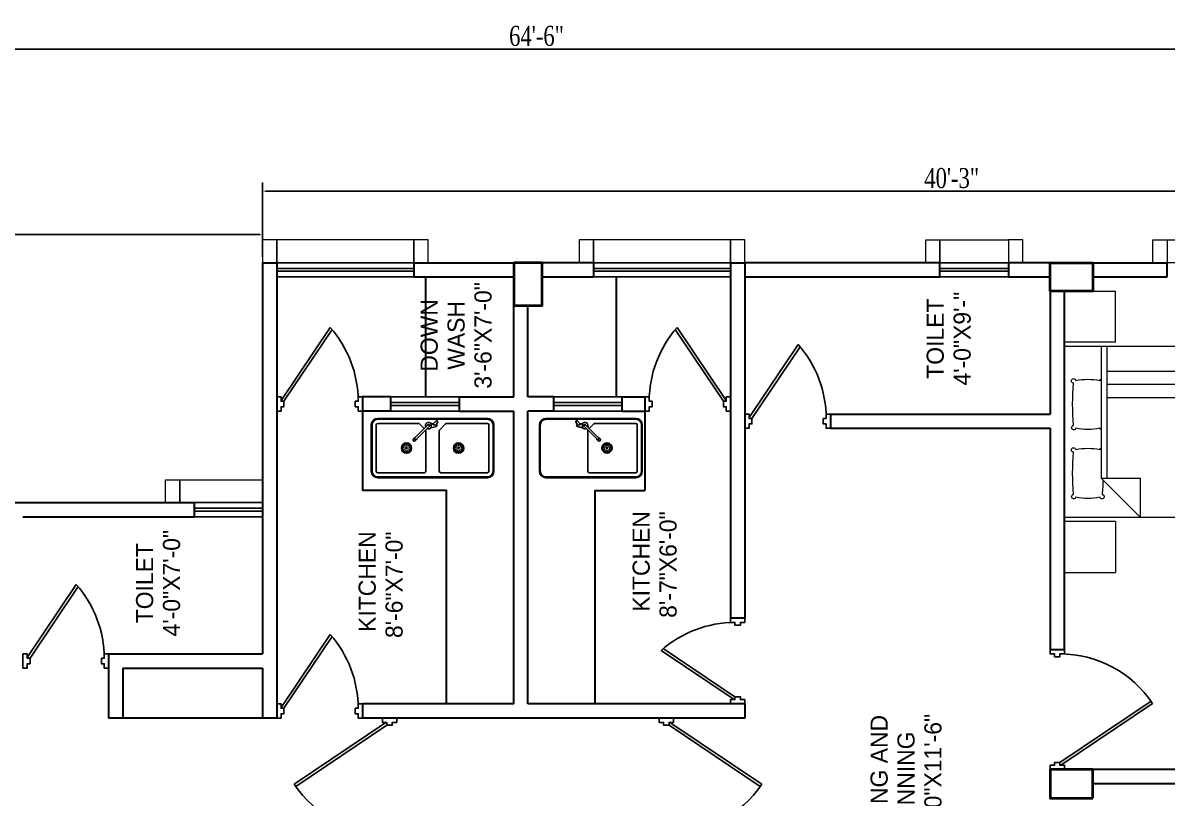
# Model space of a CAD drawing. Header units: inches. Extents: x -54558 to 35158, y -4190 to 41945.
# Drawn here: x -52149.4 to -51748.4, y 737.4 to 1008.9 of the extents above; entities that cross this region are included whole.
import ezdxf

# ---------------------------------------------------------------- set-up
doc = ezdxf.new("R2010")
doc.units = ezdxf.units.IN
doc.header["$MEASUREMENT"] = 0
doc.layers.get('0').update_dxf_attribs({"true_color": 0xe4c8de})
doc.layers.add('A-ANNO-TEXT', color=7, linetype='Continuous')
doc.layers.add('door', color=34, linetype='Continuous')
for name, color, linetype, lineweight in [('A_WALL', 7, 'Continuous', 30), ('colum', 241, 'Continuous', 40), ('railing', 6, 'Continuous', 5), ('sanshade', 252, 'Continuous', 5), ('Wall-02', 7, 'Continuous', 30), ('windo', 140, 'Continuous', 25)]:
    doc.layers.add(name, color=color, linetype=linetype, lineweight=lineweight)
doc.layers.add('illustr-FURNITURE', color=7, linetype='Continuous', lineweight=0, true_color=0x000000)
doc.styles.add('LOGO', font='times.ttf', dxfattribs={"width": 0.75, "height": 7})
doc.styles.get("Standard").update_dxf_attribs({"font": 'ARIALN.TTF'})
doc.dimstyles.new('STANDARD$0', dxfattribs={"dimtxt": 2, "dimasz": 1, "dimexe": 3, "dimexo": 2, "dimgap": 1, "dimtad": 1, "dimtih": 1, "dimtoh": 1, "dimzin": 3, "dimdsep": 46, "dimlunit": 4, "dimtxsty": 'LOGO', "dimcen": 0.09, "dimdle": 6, "dimclrd": 256, "dimclre": 256, "dimclrt": 7, "dimadec": 0, "dimazin": 1, "dimtm": 1e-09, "dimtfac": 1, "dimtofl": 0, "dimtmove": 0, "dimatfit": 2, "dimfxl": 1, "dimtolj": 1, "dimtzin": 0, "dimlwd": -1, "dimlwe": -1, "dimarcsym": 0})

# ---------------------------------------------------------------- blocks, each defined once
blk = doc.blocks.new('tyer')
at = {"layer": 'sanshade'}
for points in [[(-25800.79, -9018.32), (-25792.79, -9018.32), (-25792.79, -9023.32), (-25800.79, -9023.32)], [(-25800.79, -9018.32), (-25792.79, -9018.32), (-25792.79, -9100.32), (-25800.79, -9100.32)], [(-25800.79, -9095.32), (-25792.79, -9095.32), (-25792.79, -9100.32), (-25800.79, -9100.32)]]:
    blk.add_lwpolyline(points, close=True, dxfattribs=at)
blk = doc.blocks.new('tw4')
at = {"layer": 'sanshade'}
for points in [[(-25480.79, -8923.32), (-25472.79, -8923.32), (-25472.79, -8928.32), (-25480.79, -8928.32)], [(-25480.79, -8928.32), (-25472.79, -8928.32), (-25472.79, -8952.32), (-25480.79, -8952.32)], [(-25480.79, -8957.32), (-25472.79, -8957.32), (-25472.79, -8952.32), (-25480.79, -8952.32)]]:
    blk.add_lwpolyline(points, close=True, dxfattribs=at)
blk = doc.blocks.new('*D602')
for p, q in [((-52065.35, 926.89), (-52065.35, 952.91)), ((-51582.35, 779.39), (-51582.35, 952.91)), ((-52064.35, 949.91), (-51583.35, 949.91))]:
    blk.add_line(p, q)
for points in [[(-52064.35, 950.07), (-52064.35, 949.74), (-52065.35, 949.91)], [(-51583.35, 950.07), (-51583.35, 949.74), (-51582.35, 949.91)]]:
    blk.add_solid(points)
at = {"color": 7, "insert": (-51823.85, 954.47), "char_height": 7, "attachment_point": 5, "style": 'LOGO'}
blk.add_mtext('\\A1;40\'-3"', dxfattribs=at)
blk = doc.blocks.new('*D577')
for p, q in [((-52356.35, 842.89), (-52356.35, 937.74)), ((-52066.35, 934.74), (-52355.35, 934.74)), ((-52065.35, 926.89), (-52065.35, 937.74))]:
    blk.add_line(p, q)
for points in [[(-52355.35, 934.91), (-52355.35, 934.58), (-52356.35, 934.74)], [(-52066.35, 934.91), (-52066.35, 934.58), (-52065.35, 934.74)]]:
    blk.add_solid(points)
at = {"color": 7, "insert": (-52210.85, 939.3), "char_height": 7, "attachment_point": 5, "style": 'LOGO'}
blk.add_mtext('\\A1;24\'-3"', dxfattribs=at)
blk = doc.blocks.new('ee')
at = {"layer": 'sanshade'}
for points in [[(-25480.79, -8822.32), (-25472.79, -8822.32), (-25472.79, -8817.32), (-25480.79, -8817.32)], [(-25472.79, -8822.32), (-25480.79, -8822.32), (-25480.79, -8870.32), (-25472.79, -8870.32)], [(-25480.79, -8875.32), (-25472.79, -8875.32), (-25472.79, -8870.32), (-25480.79, -8870.32)]]:
    blk.add_lwpolyline(points, close=True, dxfattribs=at)
blk = doc.blocks.new('ddf')
at = {"layer": 'sanshade'}
for points in [[(-25516.79, -8672.32), (-25508.79, -8672.32), (-25508.79, -8677.32), (-25516.79, -8677.32)], [(-25516.79, -8677.32), (-25508.79, -8677.32), (-25508.79, -8706.32), (-25516.79, -8706.32)]]:
    blk.add_lwpolyline(points, close=True, dxfattribs=at)
blk = doc.blocks.new('*D578')
for p, q in [((-52356.35, 842.89), (-52356.35, 1002.7)), ((-51582.35, 842.89), (-51582.35, 1002.7)), ((-52355.35, 999.7), (-51583.35, 999.7))]:
    blk.add_line(p, q)
for points in [[(-52355.35, 999.86), (-52355.35, 999.53), (-52356.35, 999.7)], [(-51583.35, 999.86), (-51583.35, 999.53), (-51582.35, 999.7)]]:
    blk.add_solid(points)
at = {"color": 7, "insert": (-51969.35, 1004.26), "char_height": 7, "attachment_point": 5, "style": 'LOGO'}
blk.add_mtext('\\A1;64\'-6"', dxfattribs=at)
blk = doc.blocks.new('jj')
at = {"layer": 'door'}
for p, q in [((11000.83, 10306.39), (11025.92, 10323.24)), ((11001.13, 10305.39), (11026.7, 10322.56))]:
    blk.add_line(p, q, dxfattribs=at)
for points in [[(11000.83, 10331.39), (11000.83, 10332.39), (11002.37, 10332.39), (11002.37, 10333.89), (10997.37, 10333.89), (10997.37, 10332.39), (10998.91, 10332.39), (10998.91, 10331.39)], [(11000.83, 10306.39), (11000.83, 10305.39), (11002.37, 10305.39), (11002.37, 10303.89), (10997.37, 10303.89), (10997.37, 10305.39), (10998.91, 10305.39), (10998.91, 10306.39)]]:
    blk.add_lwpolyline(points, close=True, dxfattribs=at)
blk.add_arc((11000.83, 10293.39), 39, 48.4266, 90, dxfattribs=at)
blk = doc.blocks.new('A$C41DC471C')
at = {"ltscale": 1000}
for p, q in [((45, 410, -685.7), (805, 410, -685.7)), ((45, 404, -685.7), (805, 404, -685.7)), ((0, 45, -685.7), (0, 365, -685.7)), ((6, 45, -685.7), (6, 365, -685.7)), ((35, 45, -685.7), (35, 365, -685.7)), ((45, 375, -685.7), (327.8, 375, -685.7)), ((392.8, 365.7, -685.7), (303.3, 276.2, -685.7)), ((402.7, 355.8, -685.7), (313.2, 266.3, -685.7)), ((334.8, 372.1, -685.7), (367, 339.9, -685.7)), ((378.3, 45, -685.7), (378.3, 324.5, -685.7)), ((414.3, 373.3, -685.7), (414.3, 348.1, -685.7)), ((429.6, 372.9, -685.7), (451.2, 395.6, -685.7)), ((429.6, 366.6, -685.7), (429.6, 372.9, -685.7)), ((461.4, 387.9, -685.7), (449.6, 363.8, -685.7)), ((451.2, 395.6, -685.7), (460.9, 390.1, -685.7)), ((461.4, 387.9, -685.7), (460.9, 390.1, -685.7)), ((471.7, 45, -685.7), (471.7, 324.5, -685.7)), ((515.2, 372.1, -685.7), (474.7, 331.6, -685.7)), ((805, 375, -685.7), (522.2, 375, -685.7)), ((815, 45, -685.7), (815, 365, -685.7)), ((844, 365, -685.7), (844, 45, -685.7)), ((850, 365, -685.7), (850, 45, -685.7)), ((301.9, 277.6, -685.7), (292.3, 268.1, -685.7)), ((314.6, 264.9, -685.7), (305.1, 255.3, -685.7)), ((368.3, 35, -685.7), (45, 35, -685.7)), ((805, 6, -685.7), (45, 6, -685.7)), ((481.7, 35, -685.7), (805, 35, -685.7)), ((805, 0, -685.7), (45, 0, -685.7))]:
    blk.add_line(p, q, dxfattribs=at)
for centre, radius in [((244.5, 205.4, -685.7), 35.6), ((605.5, 205.4, -685.7), 35.6), ((244.5, 205.4, -685.7), 29.6), ((244.5, 205.4, -685.7), 5.56), ((605.5, 205.4, -685.7), 29.6), ((605.5, 205.4, -685.7), 5.56)]:
    blk.add_circle(centre, radius, dxfattribs=at)
for centre, radius, start, end in [((45, 365, -685.7), 45, 90, 180), ((45, 365, -685.7), 39, 90, 180), ((805, 365, -685.7), 45, 0, 90), ((805, 365, -685.7), 39, 0, 90), ((45, 365, -685.7), 10, 90, 180), ((327.8, 365, -685.7), 10, 45, 90), ((397.7, 360.7, -685.7), 22, 35.25939, 206.447), ((368.3, 324.5, -685.7), 10, 0, 32.13654), ((397.7, 360.7, -685.7), 22, 243.553, 324.74061), ((397.7, 360.7, -685.7), 7, 315, 135), ((416.6, 271.7, -685.7), 101.7, 82.63508, 91.26584), ((416.6, 449.7, -685.7), 101.7, 268.73416, 290.37361), ((425.6, 265, -685.7), 101.7, 76.36648, 87.77678), ((416.6, 271.7, -685.7), 101.7, 69.50827, 70.00031), ((431.2, 361, -685.7), 21.8, 342.28989, 15.92547), ((416.6, 271.7, -685.7), 98.7, 66.46601, 68.42411), ((416.6, 449.7, -685.7), 98.7, 291.52666, 293.51121), ((431.2, 361, -685.7), 24.8, 355.83882, 2.78995), ((481.7, 324.5, -685.7), 10, 135, 180), ((522.2, 365, -685.7), 10, 90, 135), ((805, 365, -685.7), 10, 0, 90), ((298.7, 261.7, -685.7), 9, 135, 315), ((309.5, 272.5, -685.7), 9.18, 146.50492, 303.49508), ((306.9, 269.9, -685.7), 9.18, 94.65413, 123.49508), ((306.9, 269.9, -685.7), 9.18, 326.50492, 355.34587), ((45, 45, -685.7), 45, 180, 270), ((45, 45, -685.7), 39, 180, 270), ((45, 45, -685.7), 10, 180, 270), ((368.3, 45, -685.7), 10, 270, 0), ((481.7, 45, -685.7), 10, 180, 270), ((805, 45, -685.7), 45, 270, 0), ((805, 45, -685.7), 39, 270, 0), ((805, 45, -685.7), 10, 270, 0)]:
    blk.add_arc(centre, radius, start, end, dxfattribs=at)
for centre, major_axis in [((223.5, 209.1, -685.7), (-3.99, 0.69)), ((230.8, 221.7, -685.7), (-2.61, 3.09)), ((244.4, 226.7, -685.7), (-0.02, 4.05))]:
    blk.add_ellipse(centre, major_axis=major_axis, ratio=0.197044, dxfattribs=at)
for centre, major_axis, start_param, end_param in [((226.1, 194.7, -685.7), (3.5, 2.04), 3.141593, 9.424778), ((237.3, 185.4, -685.7), (1.37, 3.81), 3.141593, 9.424778), ((251.8, 185.5, -685.7), (-1.4, 3.8), 1.570796326794795, 7.853981633974382), ((258.1, 221.8, -685.7), (2.59, 3.11), -1.570796, 4.712389), ((262.9, 194.9, -685.7), (-3.51, 2.01), 1.570796326794786, 7.853981633974373), ((265.4, 209.2, -685.7), (3.98, 0.72), 4.712389, 10.995574)]:
    blk.add_ellipse(centre, major_axis=major_axis, ratio=0.197044, start_param=start_param, end_param=end_param, dxfattribs=at)
at = {"ltscale": 1000, "extrusion": (0, 0, -1)}
for centre, major_axis, start_param, end_param in [((584.6, 209.2, -685.7), (-3.98, 0.72), 4.712389, 10.995574), ((587.1, 194.9, -685.7), (3.51, 2.01), 1.570796326794786, 7.853981633974373), ((591.9, 221.8, -685.7), (-2.59, 3.11), -1.570796, 4.712389), ((598.2, 185.5, -685.7), (1.4, 3.8), 1.570796326794795, 7.853981633974382), ((612.7, 185.4, -685.7), (-1.37, 3.81), 3.141593, 9.424778), ((623.9, 194.7, -685.7), (-3.5, 2.04), 3.141593, 9.424778)]:
    blk.add_ellipse(centre, major_axis=major_axis, ratio=0.197044, start_param=start_param, end_param=end_param, dxfattribs=at)
for centre, major_axis in [((605.6, 226.7, -685.7), (0.02, 4.05)), ((619.2, 221.7, -685.7), (2.61, 3.09)), ((626.5, 209.1, -685.7), (3.99, 0.69))]:
    blk.add_ellipse(centre, major_axis=major_axis, ratio=0.197044, dxfattribs=at)
blk = doc.blocks.new('efre')
at = {"layer": 'door'}
for p, q in [((10922.87, 10339.43), (10901.44, 10307.52)), ((10923.87, 10339.12), (10902.26, 10306.96))]:
    blk.add_line(p, q, dxfattribs=at)
for points in [[(10885.87, 10339.43), (10884.87, 10339.43), (10884.87, 10337.89), (10883.37, 10337.89), (10883.37, 10342.89), (10884.87, 10342.89), (10884.87, 10341.35), (10885.87, 10341.35)], [(10922.87, 10339.43), (10923.87, 10339.43), (10923.87, 10337.89), (10925.37, 10337.89), (10925.37, 10342.89), (10923.87, 10342.89), (10923.87, 10341.35), (10922.87, 10341.35)]]:
    blk.add_lwpolyline(points, close=True, dxfattribs=at)
blk.add_arc((10923.87, 10339.43), 39, 180, 236.3642, dxfattribs=at)
blk = doc.blocks.new('ref')
at = {"layer": 'illustr-FURNITURE', "color": 1}
for p, q in [((10741.37, 10194.33), (10741.37, 10176.37)), ((10741.37, 10194.33), (10759.22, 10194.33)), ((10759.22, 10176.37), (10759.22, 10194.33)), ((10759.27, 10194.28), (10759.22, 10194.28)), ((10760.72, 10194.3), (10820.47, 10194.3)), ((10760.72, 10110.03), (10760.72, 10194.3)), ((10820.47, 10194.3), (10820.47, 10110.03)), ((10821.92, 10194.28), (10821.97, 10194.28)), ((10821.97, 10176.37), (10821.97, 10194.33)), ((10839.83, 10194.33), (10821.97, 10194.33)), ((10839.83, 10194.33), (10839.83, 10176.37)), ((10760.72, 10181.41), (10806.86, 10181.41)), ((10820.47, 10167.8), (10806.86, 10181.41)), ((10806.86, 10181.41), (10806.86, 10167.8)), ((10806.86, 10179.26), (10760.72, 10179.26)), ((10769.48, 10110.03), (10769.48, 10179.26)), ((10774.06, 10110.03), (10774.06, 10179.26)), ((10778.65, 10110.03), (10778.65, 10179.26)), ((10759.22, 10176.37), (10741.37, 10176.37)), ((10821.97, 10176.37), (10839.83, 10176.37)), ((10806.86, 10167.8), (10820.47, 10167.8)), ((10820.47, 10141.48), (10760.72, 10141.48)), ((10820.47, 10136.9), (10760.72, 10136.9)), ((10820.47, 10132.31), (10760.72, 10132.31)), ((10820.47, 10110.03), (10760.72, 10110.03))]:
    blk.add_line(p, q, dxfattribs=at)
for centre, radius, start, end in [((10772.75, 10191.06), 0.776, 4.8213, 258.2519), ((10794.88, 10186.07), 22.68, 169.2326, 190.7674), ((10780.6, 10102.6), 88.81, 84.9917, 94.5708), ((10789.13, 10191), 0.776, 283.7421, 174.7412), ((10770.58, 10186.07), 19.19, 347.4169, 12.5831), ((10796.93, 10191.06), 0.776, 4.8213, 258.2519), ((10819.05, 10186.07), 22.68, 169.2326, 190.7674), ((10804.78, 10102.6), 88.81, 84.9917, 94.5708), ((10813.3, 10191), 0.776, 283.7421, 174.7412), ((10794.76, 10186.07), 19.19, 347.4169, 12.5831), ((10772.75, 10181.07), 0.776, 101.7481, 154.1337), ((10789.13, 10181.13), 0.776, 20.8386, 76.2579), ((10796.93, 10181.07), 0.776, 101.7481, 154.1337), ((10813.3, 10181.13), 0.776, 185.2588, 76.2579), ((10804.78, 10269.53), 88.81, 271.7617, 275.0083)]:
    blk.add_arc(centre, radius, start, end, dxfattribs=at)

msp = doc.modelspace()

# ---------------------------------------------------------------- linework, layer by layer
at = {"ltscale": 1000}
for p, q in [((-51934.542, 870.331), (-51966.043, 870.331)), ((-51968.321, 868.053), (-51968.321, 851.853)), ((-51968.017, 868.053), (-51968.017, 851.853)), ((-51934.542, 870.027), (-51966.043, 870.027)), ((-51955.623, 869.211), (-51955.599, 869.326)), ((-51955.623, 869.211), (-51955.025, 867.992)), ((-51955.106, 869.604), (-51955.599, 869.326)), ((-51954.012, 868.453), (-51955.106, 869.604)), ((-51954.012, 868.133), (-51954.012, 868.453)), ((-51953.238, 868.473), (-51953.238, 867.195)), ((-51952.649, 867.586), (-51948.119, 863.056)), ((-51952.148, 868.088), (-51947.618, 863.557)), ((-51949.215, 868.411), (-51950.843, 866.783)), ((-51934.542, 868.559), (-51948.857, 868.559)), ((-51934.036, 851.853), (-51934.036, 868.053)), ((-51932.567, 851.853), (-51932.567, 868.053)), ((-51932.264, 851.853), (-51932.264, 868.053)), ((-51951.413, 851.853), (-51951.413, 866.003)), ((-51948.191, 862.985), (-51947.707, 862.501)), ((-51947.546, 863.629), (-51947.063, 863.145)), ((-51950.907, 851.347), (-51934.542, 851.347)), ((-51966.043, 849.879), (-51934.542, 849.879)), ((-51966.043, 849.575), (-51934.542, 849.575))]:
    msp.add_line(p, q, dxfattribs=at)
for radius in [1.8, 1.497, 0.282]:
    msp.add_circle((-51944.641, 859.976), radius, dxfattribs=at)
for centre, radius, start, end in [((-51966.043, 868.053), 2.278, 90, 180), ((-51934.542, 868.053), 2.278, 0, 90), ((-51966.043, 868.053), 1.974, 90, 180), ((-51954.093, 867.852), 1.255, 177.21005, 184.16118), ((-51953.352, 863.332), 4.996, 111.57589, 113.53399), ((-51953.352, 872.342), 4.996, 246.48879, 248.47334), ((-51954.093, 867.852), 1.104, 164.07453, 197.71011), ((-51953.352, 863.332), 5.148, 109.99969, 110.49173), ((-51953.352, 872.342), 5.148, 249.62639, 271.26584), ((-51953.812, 862.989), 5.148, 92.22322, 103.63352), ((-51953.352, 863.332), 5.148, 88.73416, 97.36492), ((-51952.399, 867.837), 1.114, 333.553, 144.74061), ((-51952.399, 867.837), 1.114, 215.25939, 296.447), ((-51952.399, 867.837), 0.354, 45, 225), ((-51950.907, 866.003), 0.506, 147.86346, 180), ((-51948.857, 868.053), 0.506, 90, 135), ((-51934.542, 868.053), 1.974, 0, 90), ((-51934.542, 868.053), 0.506, 0, 90), ((-51947.803, 863.241), 0.465, 184.65413, 213.49508), ((-51947.934, 863.372), 0.465, 236.50492, 33.49508), ((-51947.803, 863.241), 0.465, 56.50492, 85.34587), ((-51947.385, 862.823), 0.456, 225, 45), ((-51966.043, 851.853), 2.278, 180, 270), ((-51966.043, 851.853), 1.974, 180, 270), ((-51950.907, 851.853), 0.506, 180, 270), ((-51934.542, 851.853), 0.506, 270, 0), ((-51934.542, 851.853), 2.278, 270, 0), ((-51934.542, 851.853), 1.974, 270, 0)]:
    msp.add_arc(centre, radius, start, end, dxfattribs=at)
at = {"ltscale": 1000, "extrusion": (0, 0, -1)}
for centre, major_axis, start_param, end_param in [((-51945.7, 860.167), (-0.202, 0.036), 1.5707963, 7.8539816), ((-51945.575, 859.441), (-0.178, -0.102), -1.5707963, 4.712389), ((-51945.33, 860.803), (-0.131, 0.157), 1.5707963, 7.8539816), ((-51945.013, 858.966), (-0.071, -0.192), 4.712389, 10.9955743), ((-51944.637, 861.052), (-0.001, -0.205), 3.1415927, 9.424778), ((-51944.277, 858.963), (-0.069, 0.193), 1.5707963, 7.8539816), ((-51943.946, 860.798), (-0.132, -0.156), 3.1415927, 9.424778), ((-51943.711, 859.434), (-0.177, 0.103), 1.5707963, 7.8539816), ((-51943.58, 860.158), (-0.202, -0.035), 3.1415927, 9.424778)]:
    msp.add_ellipse(centre, major_axis=major_axis, ratio=0.1970438, start_param=start_param, end_param=end_param, dxfattribs=at)
at = {"layer": 'A_WALL', "color": 150, "ltscale": 0.25}
for p, q in [((-52008.303, 919.887), (-52008.303, 877.887)), ((-51941.397, 919.887), (-51941.397, 877.887))]:
    msp.add_line(p, q, dxfattribs=at)
at = {"layer": 'A_WALL', "ltscale": 0.25}
for p, q in [((-52020.35, 877.887), (-52030.35, 877.887)), ((-52020.35, 872.887), (-52020.35, 877.887)), ((-51996.35, 872.887), (-51996.35, 877.887)), ((-51963.332, 872.887), (-51963.332, 877.887)), ((-51939.332, 872.887), (-51939.332, 877.887)), ((-51939.332, 877.887), (-51931.35, 877.887)), ((-52020.35, 872.887), (-52030.35, 872.887)), ((-51939.332, 872.887), (-51931.35, 872.887))]:
    msp.add_line(p, q, dxfattribs=at)
msp.add_lwpolyline([(-51827.949, 919.887), (-51827.949, 924.887), (-51896.35, 924.887), (-51896.35, 919.887)], close=True, dxfattribs=at)
at = {"layer": 'colum'}
for points in [[(-51967.35, 924.887), (-51977.35, 924.887), (-51977.35, 909.887), (-51967.35, 909.887)], [(-51774.35, 924.887), (-51774.35, 914.887), (-51789.35, 914.887), (-51789.35, 924.887)], [(-51774.35, 737.387), (-51774.35, 747.387), (-51789.35, 747.387), (-51789.35, 737.387)]]:
    msp.add_lwpolyline(points, close=True, dxfattribs=at)
at = {"layer": 'Wall-02'}
for p, q in [((-52065.35, 924.887), (-52060.35, 924.887)), ((-52065.35, 924.887), (-52065.35, 787.887)), ((-52060.35, 924.887), (-52060.35, 765.387)), ((-52012.35, 924.887), (-51977.35, 924.887)), ((-52012.35, 924.887), (-52012.35, 919.887)), ((-51949.35, 924.887), (-51967.35, 924.887)), ((-51949.35, 924.887), (-51949.35, 919.887)), ((-51901.35, 924.887), (-51896.35, 924.887)), ((-51901.35, 924.887), (-51901.35, 800.387)), ((-51896.35, 924.887), (-51896.35, 800.387)), ((-51803.949, 924.887), (-51803.949, 919.887)), ((-51789.35, 924.887), (-51803.949, 924.887)), ((-51774.35, 924.887), (-51748.35, 924.887)), ((-51748.35, 919.887), (-51748.35, 924.887)), ((-52012.35, 919.887), (-51977.35, 919.887)), ((-51967.35, 919.887), (-51949.35, 919.887)), ((-51803.949, 919.887), (-51789.35, 919.887)), ((-51774.35, 919.887), (-51748.35, 919.887)), ((-51977.35, 877.887), (-51977.35, 909.887)), ((-51972.35, 877.887), (-51972.35, 909.887)), ((-52030.35, 877.887), (-52030.35, 872.887)), ((-51996.35, 877.887), (-51977.35, 877.887)), ((-51963.332, 877.887), (-51972.35, 877.887)), ((-51931.35, 877.887), (-51931.35, 872.887)), ((-51996.35, 872.887), (-51977.35, 872.887)), ((-51977.35, 770.387), (-51977.35, 872.887)), ((-51972.35, 770.387), (-51972.35, 872.887)), ((-51963.332, 872.887), (-51972.35, 872.887)), ((-51866.35, 871.887), (-51789.35, 871.887)), ((-51866.35, 871.887), (-51866.35, 866.887)), ((-51866.35, 866.887), (-51789.35, 866.887)), ((-52191.85, 840.887), (-52089.35, 840.887)), ((-52089.35, 840.887), (-52089.35, 835.887)), ((-52149.35, 835.887), (-52089.35, 835.887)), ((-51896.35, 800.387), (-51901.35, 800.387)), ((-52119.35, 787.887), (-52065.35, 787.887)), ((-52119.35, 787.887), (-52119.35, 765.387)), ((-52114.35, 782.887), (-52065.35, 782.887)), ((-52114.35, 782.887), (-52114.35, 765.387)), ((-52065.35, 782.887), (-52065.35, 765.387)), ((-51977.35, 770.387), (-52030.35, 770.387)), ((-52030.35, 770.387), (-52030.35, 765.387)), ((-51896.35, 770.387), (-51972.35, 770.387)), ((-51896.35, 770.387), (-51896.35, 765.387)), ((-52065.35, 765.387), (-52119.35, 765.387)), ((-52060.35, 765.387), (-52065.35, 765.387)), ((-51896.35, 765.387), (-52030.35, 765.387)), ((-51650.35, 747.387), (-51774.35, 747.387)), ((-51650.35, 742.387), (-51774.35, 742.387))]:
    msp.add_line(p, q, dxfattribs=at)
at = {"layer": 'Wall-02', "color": 241, "true_color": 0xf7abae}
for p, q in [((-52030.35, 872.887), (-52030.35, 845.137)), ((-51931.35, 872.887), (-51931.35, 845.137))]:
    msp.add_line(p, q, dxfattribs=at)
at = {"layer": 'Wall-02'}
for points in [[(-51789.35, 914.887), (-51789.35, 871.887)], [(-51789.35, 804.387), (-51789.35, 789.387), (-51784.35, 789.387), (-51784.35, 914.887)], [(-51789.35, 866.887), (-51789.35, 804.387)]]:
    msp.add_lwpolyline(points, dxfattribs=at)
at = {"layer": 'Wall-02', "color": 241, "true_color": 0xf7abae}
for points in [[(-52000.85, 770.387), (-52000.85, 845.137), (-52030.35, 845.137)], [(-51948.85, 770.387), (-51948.85, 845.137), (-51931.35, 845.137)]]:
    msp.add_lwpolyline(points, dxfattribs=at)
at = {"layer": 'windo'}
for p, q in [((-52060.35, 924.887), (-52012.35, 924.887)), ((-52060.35, 922.887), (-52012.35, 922.887)), ((-51949.35, 924.887), (-51901.35, 924.887)), ((-51949.35, 922.887), (-51901.35, 922.887)), ((-51803.949, 924.887), (-51827.949, 924.887)), ((-51803.949, 922.887), (-51827.949, 922.887)), ((-52012.35, 921.887), (-52060.35, 921.887)), ((-52012.35, 919.887), (-52060.35, 919.887)), ((-51949.35, 921.887), (-51901.35, 921.887)), ((-51949.35, 919.887), (-51901.35, 919.887)), ((-51803.949, 921.887), (-51827.949, 921.887)), ((-51803.949, 919.887), (-51827.949, 919.887)), ((-52020.35, 877.887), (-51996.35, 877.887)), ((-52020.35, 875.887), (-51996.35, 875.887)), ((-52020.35, 874.887), (-51996.35, 874.887)), ((-51939.332, 877.887), (-51963.332, 877.887)), ((-51939.332, 875.887), (-51963.332, 875.887)), ((-51939.332, 874.887), (-51963.332, 874.887)), ((-52020.35, 872.887), (-51996.35, 872.887)), ((-51939.332, 872.887), (-51963.332, 872.887)), ((-52065.35, 840.887), (-52089.35, 840.887)), ((-52065.35, 838.887), (-52089.35, 838.887)), ((-52065.35, 837.887), (-52089.35, 837.887)), ((-52065.35, 835.887), (-52089.35, 835.887))]:
    msp.add_line(p, q, dxfattribs=at)

# ---------------------------------------------------------------- block references
at = {"rotation": 90}
for p in [(-60882.67, 26405.674), (-60771.67, 26405.674)]:
    msp.add_blockref('ee', p, dxfattribs=at)
at = {"xscale": 0.05062500000349246, "yscale": 0.05062500000349246, "zscale": 0.050625}
msp.add_blockref('A$C41DC471C', (-52027.293, 849.575, 34.714), dxfattribs=at)
at = {"layer": 'A_WALL', "xscale": -1}
for name, p, rotation in [('ref', (-41590.053, 11656.252), 90), ('jj', (-62364.239, -10124.478), 270), ('jj', (-62200.239, -10130.478), 270), ('jj', (-62453.239, -10214.478), 270), ('jj', (-62364.239, -10231.978), 270), ('efre', (-41446.462, 11672.752), 90), ('efre', (-62361.239, -10159.978), 270)]:
    msp.add_blockref(name, p, dxfattribs=dict(at, rotation=rotation))
at = {"layer": 'A_WALL', "rotation": 90}
for name, p in [('jj', (-41597.462, -10124.478)), ('efre', (-41583.462, -10159.978))]:
    msp.add_blockref(name, p, dxfattribs=at)
at = {"layer": 'A_WALL', "xscale": -1}
msp.add_blockref('jj', (-40898.985, -9533.502), dxfattribs=at)
at = {"layer": 'colum', "rotation": 90}
msp.add_blockref('tw4', (-60756.269, 26405.674), dxfattribs=at)
at = {"layer": 'railing', "rotation": 90}
msp.add_blockref('tyer', (-60771.67, 26725.675), dxfattribs=at)
at = {"layer": 'Wall-02', "rotation": 90}
msp.add_blockref('ddf', (-60771.67, 26357.675), dxfattribs=at)

# ---------------------------------------------------------------- texts
at = {"layer": 'A-ANNO-TEXT', "char_height": 6, "rotation": 90, "line_spacing_factor": 0.942857}
for s, insert, width, attachment_point in [('{\\fChiller|b0|i0|c0|p82;\\C242;\\c2564301;DOWN WASH\\P3\'-6"X7\'-0"}', (-51985.025, 899.422), 41.87943, 8), ('{\\fChiller|b0|i0|c0|p82;\\C242;\\c2564301;TOILET\\P4\'-0"X9\'-"}', (-51817.107, 898.275), 39.77403, 8), ('{\\fChiller|b0|i0|c0|p82;\\C242;\\c2564301; KITCHEN\\P8\'-7"X6\'-0"}', (-51920.163, 819.165), 41.87943, 8), ('{\\fChiller|b0|i0|c0|p82;\\C242;\\c2564301;TOILET\\P4\'-0"X7\'-0"}', (-52094.179, 812.649), 39.77403, 8), ('{\\fChiller|b0|i0|c0|p82;\\C242;\\c2564301; KITCHEN\\P8\'-6"X7\'-0"}', (-52016.179, 812.083), 41.87943, 8), ('{\\fChiller|b0|i0|c0|p82;\\C242;\\c2564301;LIVING AND DINNING\\P22\'-0"X11\'-6"}', (-51852.287, 743.772), 65.79391, 2)]:
    msp.add_mtext(s, dxfattribs=dict(at, insert=insert, width=width, attachment_point=attachment_point))

# ---------------------------------------------------------------- dimensions: what is measured, and where the dimension line sits
for base, p1, p2, picture, middle in [((-51582.35, 999.697), (-52356.35, 840.887), (-51582.35, 840.887), '*D578', (-51969.35, 1004.257)), ((-52356.35, 934.743), (-52065.35, 924.887), (-52356.35, 840.887), '*D577', (-52210.85, 939.303))]:
    dim = msp.add_linear_dim(base=base, p1=p1, p2=p2, angle=180, dimstyle='STANDARD$0')
    dim.commit()
    dim.dimension.update_dxf_attribs({"geometry": picture, "text_midpoint": middle})
dim = msp.add_linear_dim(base=(-51582.35, 949.906), p1=(-52065.35, 924.887), p2=(-51582.35, 777.387), angle=180, dimstyle='STANDARD$0')
dim.commit()
dim.dimension.update_dxf_attribs({"geometry": '*D602', "text_midpoint": (-51823.85, 949.906), "dimtype": 160})

doc.saveas('drawing.dxf')
